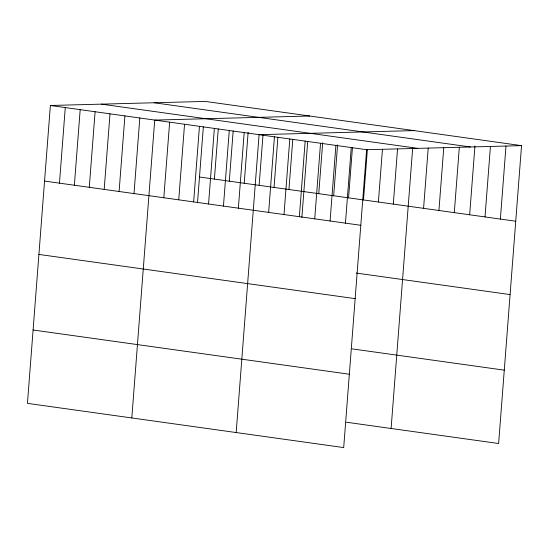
<?xml version="1.0" encoding="UTF-8"?>
<svg xmlns="http://www.w3.org/2000/svg" width="549" height="549" viewBox="0 0 549 549"><rect width="100%" height="100%" fill="white"/><g stroke="black" fill="none" stroke-linecap="round" stroke-linejoin="round"><path stroke-width="0.82" d="M521.55 145.636L205.305 101.421L50.371 105.483L27.45 403.364L343.695 447.579L366.615 149.705L521.55 145.636L498.629 443.517L346.378 422.229M59.464 183.153L65.276 107.57M74.369 185.239L80.188 109.656M89.281 187.326L95.094 111.742M104.186 189.405L110.006 113.821M119.099 191.491L124.911 115.908M134.004 193.577L139.823 117.994M131.808 417.954L154.729 120.08L309.663 116.011M163.822 197.743L169.641 122.159M178.734 199.829L184.546 124.246M193.639 201.915L199.459 126.332M197.503 202.849L203.343 126.901M208.551 204.002L214.364 128.418M214.398 179.091L218.255 128.981M223.457 206.088L229.276 130.497M229.304 181.177L233.16 131.067M238.369 208.167L244.181 132.583M244.216 183.256L248.134 132.302M236.173 432.543L259.094 134.67L414.028 130.607M259.121 185.342L263.046 134.388M268.639 212.401L274.452 136.818M274.033 187.429L277.89 137.319M283.998 214.549L289.81 138.966M288.939 189.515L292.795 139.405M299.356 216.697L305.175 141.114M301.861 217.438L307.708 141.491M314.721 218.845L320.534 143.262M318.756 193.68L322.682 142.726M330.079 220.993L335.892 145.41M333.668 195.767L337.587 144.812M345.438 223.141L351.257 147.557M348.574 197.853L352.431 147.743M363.486 199.932L367.343 149.829M378.391 202.018L382.447 149.362M393.304 204.104L397.551 148.903M391.108 428.481L412.718 147.592M423.574 208.339L428.213 148.038M438.932 210.487L443.77 147.64M454.291 212.635L459.321 147.242M469.656 214.783L474.947 145.993M485.014 216.93L490.435 146.439M500.372 219.078L505.993 146.041M154.173 102.759L470.424 146.981M101.496 104.145L417.741 148.36M50.371 105.483L366.615 149.705M199.486 177.004L515.737 221.226M44.551 181.067L360.803 225.289M356.184 273.059L510.09 294.58M38.91 254.427L355.155 298.642M352.026 348.869L504.277 370.156M33.098 330.004L349.342 374.226"/></g></svg>
